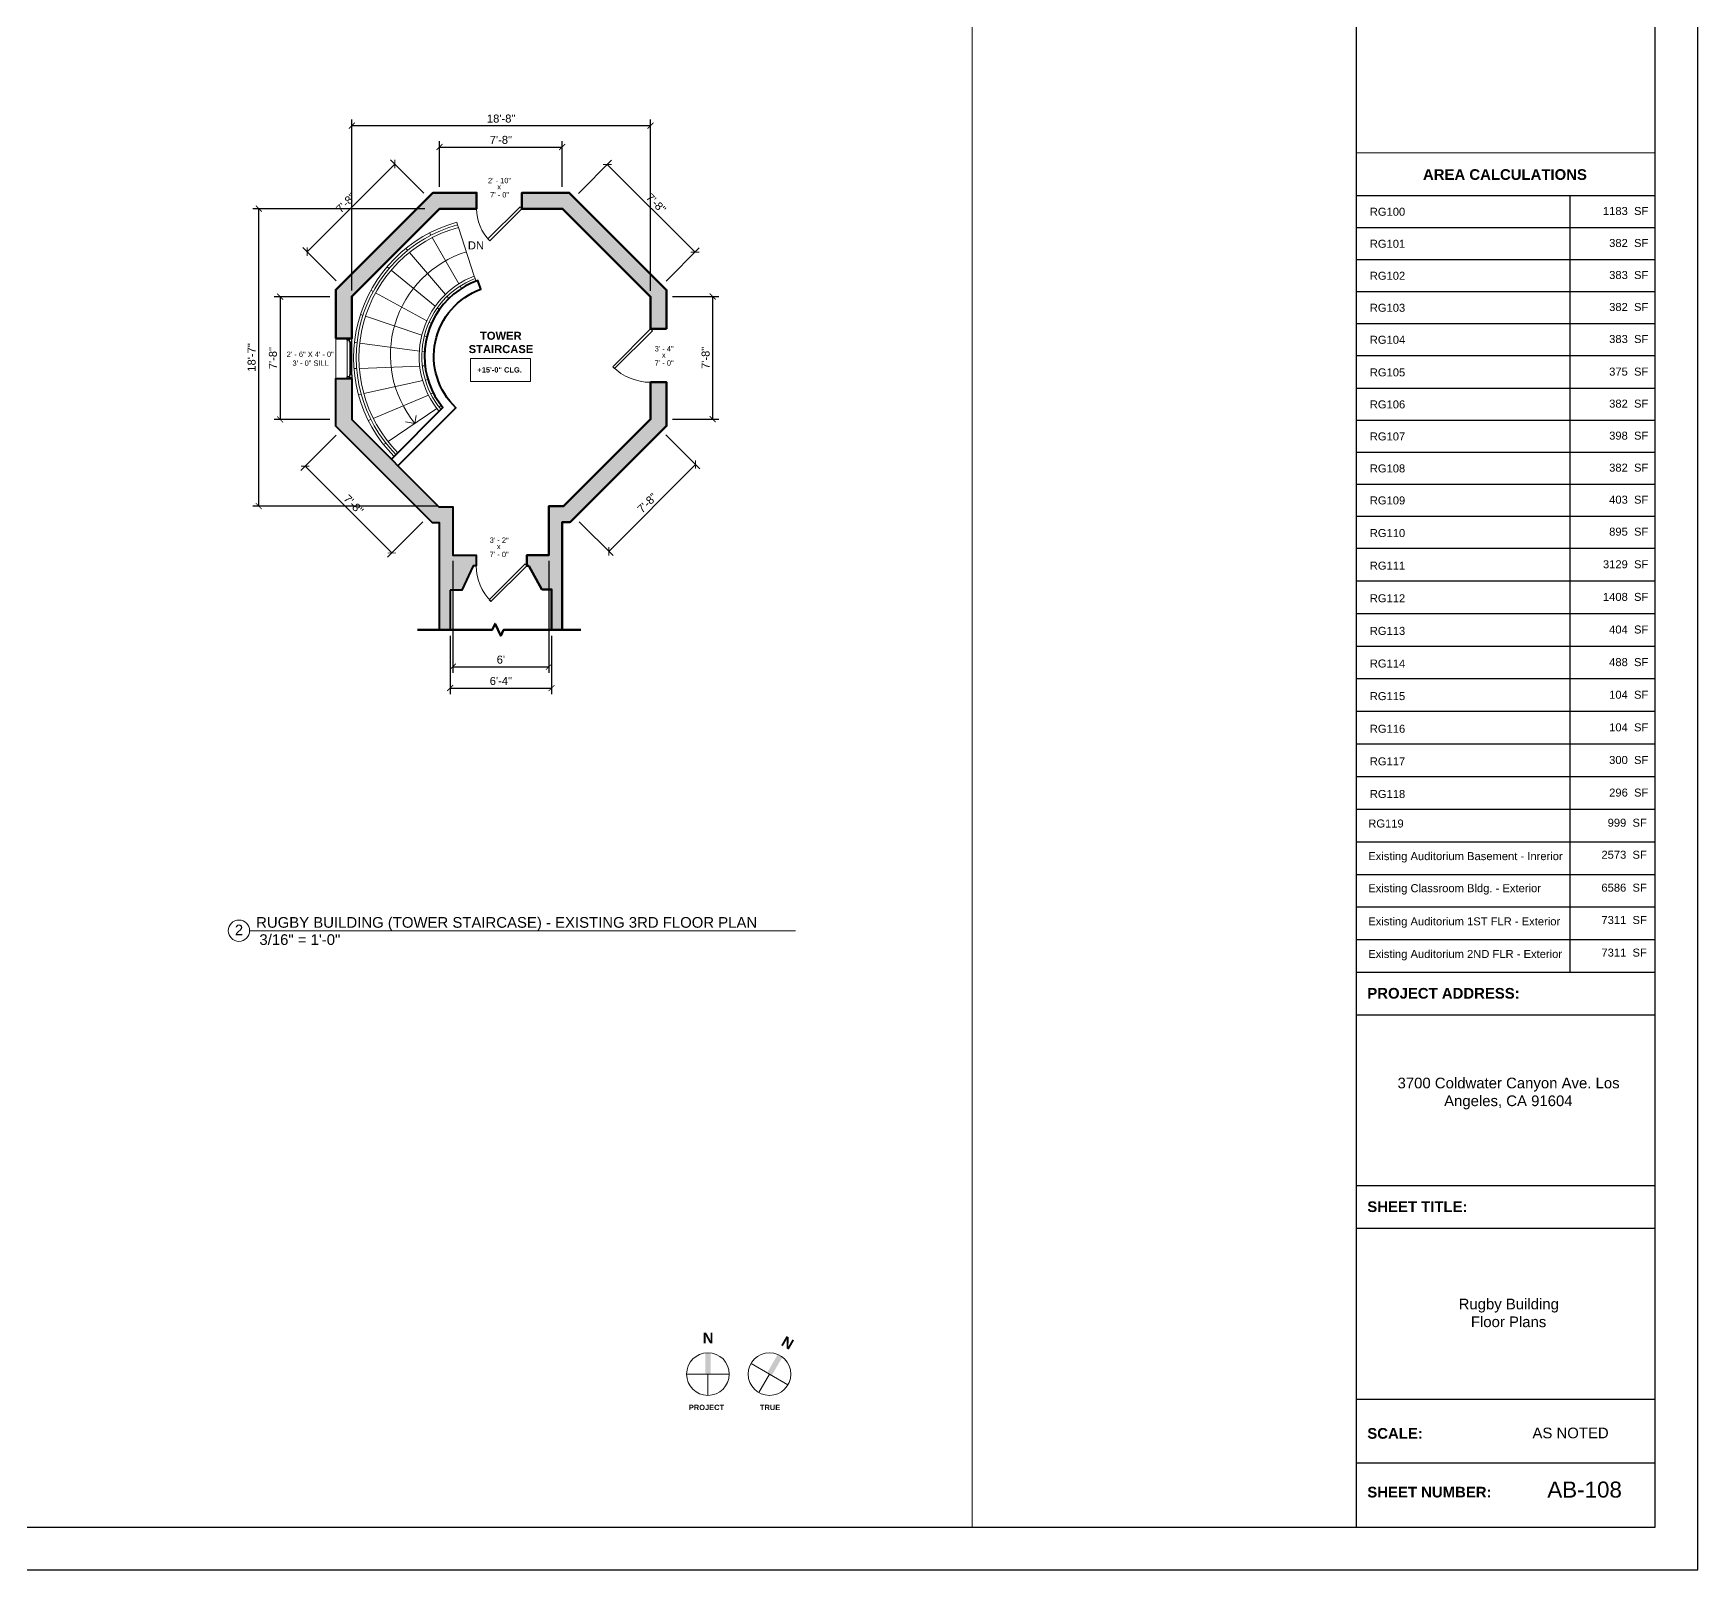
# Model space of a CAD drawing. Header units: inches. Extents: x -2078 to 106214, y -964 to 6385.
# Drawn here: x 41342 to 42590, y 2929 to 4081 of the extents above; entities that cross this region are included whole.
import ezdxf

# ---------------------------------------------------------------- set-up
doc = ezdxf.new("R2010")
doc.units = ezdxf.units.IN
doc.header["$MEASUREMENT"] = 0
for name, color, linetype, lineweight in [('A-ANNO', 2, 'Continuous', 5), ('A-ANNO-DIMS', 1, 'Continuous', 9), ('A-DETAIL-1', 4, 'Continuous', 40), ('A-DETAIL-2', 20, 'Continuous', 25), ('A-DETAIL-3', 40, 'Continuous', 15), ('A-DOOR', 1, 'Continuous', 18), ('A-GLAZ', 2, 'Continuous', 30), ('A-RAILING', 4, 'Continuous', 9), ('A-STRS', 4, 'Continuous', 9), ('A-WALL', 3, 'Continuous', 40), ('A-WINDOWS', 2, 'Continuous', 18)]:
    doc.layers.add(name, color=color, linetype=linetype, lineweight=lineweight)
doc.layers.add('A-HATCH', color=9, linetype='Continuous')
doc.layers.add('A-TB', color=7, linetype='Continuous')
doc.styles.add('Arial', font='arial.ttf')
doc.styles.add('Arial_1', font='arial.ttf', dxfattribs={"height": 0.0625})
doc.styles.add('Arial_2', font='arial.ttf', dxfattribs={"height": 3})
doc.styles.add('Arial_3', font='arial.ttf', dxfattribs={"height": 0.125})
doc.styles.add('Arial_4', font='arial.ttf', dxfattribs={"height": 3})
doc.styles.add('Arial_5', font='arial.ttf', dxfattribs={"height": 0.09375})
doc.styles.add('Arial_B', font='arialbd.ttf', dxfattribs={"height": 4.5})
doc.styles.add('Arial_B_1', font='arialbd.ttf', dxfattribs={"height": 3})
doc.styles.add('Arial_B_2', font='arialbd.ttf', dxfattribs={"height": 0.125})
doc.styles.add('Arial_B_3', font='arialbd.ttf', dxfattribs={"height": 0.0625})
doc.styles.add('JC', font='arial.ttf', dxfattribs={"height": 0.125})
doc.dimstyles.new('JC-DIMS', dxfattribs={"dimtxt": 0.125, "dimasz": 0.09375, "dimexe": 0.09375, "dimexo": 0.09375, "dimgap": 0.046875, "dimtad": 1, "dimdec": 1, "dimzin": 0, "dimdsep": 46, "dimlunit": 4, "dimtxsty": 'JC', "dimblk": 'ARCHTICK', "dimcen": 0.09, "dimclrd": 1, "dimclre": 1, "dimclrt": 256, "dimadec": 0, "dimazin": 0, "dimtfac": 1, "dimtdec": 1, "dimtofl": 0, "dimtmove": 1, "dimatfit": 3, "dimfxl": 1, "dimtolj": 1, "dimtzin": 0, "dimarcsym": 0})

# ---------------------------------------------------------------- blocks, each defined once
blk = doc.blocks.new('JC_FIXED WINDOW - MUNTIN - FIXED WINDOW-1628349-5-Tower Staircase 3rd FL')
at = {"layer": 'A-GLAZ'}
for p, q in [((-15, -6), (-15, 6)), ((15, -6), (15, 6)), ((-15, -2.5), (-13.75, -2.5)), ((-12.25, -6), (-15, -6)), ((-14.5, -6), (-14.5, -4.25)), ((-14.5, -4.25), (-13.75, -4.25)), ((-13.75, -4.25), (-13.75, -2.5)), ((-12.25, -4.25), (-13.75, -4.25)), ((-12.25, -6), (-12.25, -4.25)), ((12.25, -4.25), (14.5, -4.25)), ((12.25, -6), (12.25, -4.25)), ((12.25, -6), (15, -6)), ((13.75, -2.5), (15, -2.5)), ((13.75, -4.25), (13.75, -2.5)), ((14.5, -6), (14.5, -4.25))]:
    blk.add_line(p, q, dxfattribs=at)
at = {"layer": 'A-GLAZ', "lineweight": 9}
for p, q in [((13.75, -2.5), (-13.75, -2.5)), ((12.25, -6), (-12.25, -6))]:
    blk.add_line(p, q, dxfattribs=at)
at = {"layer": 'A-GLAZ', "lineweight": 40}
blk.add_line((-12.25, -5.125), (12.25, -5.125), dxfattribs=at)
at = {"layer": 'A-WINDOWS'}
for p, q in [((-15, 6), (15, 6)), ((15, -6), (-15, -6))]:
    blk.add_line(p, q, dxfattribs=at)
blk = doc.blocks.new('JC_DOOR_SINGLE PANEL - SINGLE DOOR-1596545-5-Tower Staircase 3rd FL')
at = {"layer": 'A-DOOR', "lineweight": 30}
for p, q in [((-8.5, -28.6), (15.6, -4.6)), ((17, -6), (-7, -30)), ((15.6, -4.6), (17, -6)), ((-7, -30), (-8.5, -28.6))]:
    blk.add_line(p, q, dxfattribs=at)
at = {"layer": 'A-DOOR', "lineweight": 9}
blk.add_arc((17, -6), 34, 180, 225, dxfattribs=at)
blk = doc.blocks.new('JC_DOOR_SINGLE PANEL - SINGLE DOOR-1461113-5-Tower Staircase 3rd FL')
at = {"layer": 'A-DOOR', "lineweight": 30}
for p, q in [((-9.3, -29.5), (17.6, -2.6)), ((19, -4), (-7.9, -30.9)), ((17.6, -2.6), (19, -4)), ((-7.9, -30.9), (-9.3, -29.5))]:
    blk.add_line(p, q, dxfattribs=at)
at = {"layer": 'A-DOOR', "lineweight": 9}
blk.add_arc((19, -4), 38, 180, 225, dxfattribs=at)
blk = doc.blocks.new('JC_DOOR_SINGLE PANEL - SINGLE DOOR-1599700-5-Tower Staircase 3rd FL')
at = {"layer": 'A-DOOR', "lineweight": 30}
for p, q in [((-8.3, 34.3), (-9.7, 32.9)), ((-9.7, 32.9), (18.6, 4.6)), ((20, 6), (-8.3, 34.3)), ((18.6, 4.6), (20, 6))]:
    blk.add_line(p, q, dxfattribs=at)
at = {"layer": 'A-DOOR', "lineweight": 9}
blk.add_arc((20, 6), 40, 135, 180, dxfattribs=at)
blk = doc.blocks.new('JC- existing door Tag_quad - JC- existing door Tag_quad-839775-5-Tower Staircase 3rd FL')
at = {"layer": 'A-ANNO', "insert": (-0.023, 0.038), "char_height": 0.0625, "width": 0.0505, "attachment_point": 1, "style": 'Arial_1', "bg_fill": 3, "box_fill_scale": 1.25, "bg_fill_color": 256, "bg_fill_true_color": 13158600, "bg_fill_transparency": 0}
blk.add_mtext('x', dxfattribs=at)
blk = doc.blocks.new('_ArchTick')
at = {"color": 0, "linetype": 'ByBlock', "const_width": 0.15}
blk.add_lwpolyline([(-0.5, -0.5), (0.5, 0.5)], dxfattribs=at)
blk = doc.blocks.new('*D1741')
at = {"layer": 'A-ANNO-DIMS', "color": 1, "lineweight": -2, "transparency": 16777216}
for p, q in [((41656.5, 3685), (41656.5, 3601.2)), ((41728.5, 3685), (41728.5, 3601.2)), ((41656.5, 3605.7), (41728.5, 3605.7))]:
    blk.add_line(p, q, dxfattribs=at)
at = {"layer": 'Defpoints', "color": 0, "transparency": 16777216}
for p in [(41656.5, 3689.5), (41728.5, 3689.5), (41728.5, 3605.7)]:
    blk.add_point(p, dxfattribs=at)
at = {"layer": 'A-ANNO-DIMS', "color": 1, "lineweight": -2, "transparency": 16777216, "xscale": 4.5, "yscale": 4.5, "zscale": 4.5, "rotation": 180}
blk.add_blockref('_ArchTick', (41656.5, 3605.7), dxfattribs=at)
at = {"layer": 'A-ANNO-DIMS', "color": 1, "lineweight": -2, "transparency": 16777216, "xscale": 4.5, "yscale": 4.5, "zscale": 4.5}
blk.add_blockref('_ArchTick', (41728.5, 3605.7), dxfattribs=at)
at = {"layer": 'A-ANNO-DIMS', "color": 2, "transparency": 16777216, "insert": (41692.5, 3611), "char_height": 6, "width": 0.401, "attachment_point": 5, "style": 'JC'}
blk.add_mtext("\\A1;6'", dxfattribs=at)
blk = doc.blocks.new('*D1743')
at = {"layer": 'A-ANNO-DIMS', "color": 1, "lineweight": -2, "transparency": 16777216}
for p, q in [((41654.5, 3629), (41654.5, 3585.2)), ((41730.5, 3628.9), (41730.5, 3585.2)), ((41654.5, 3589.7), (41730.5, 3589.7))]:
    blk.add_line(p, q, dxfattribs=at)
at = {"layer": 'Defpoints', "color": 0, "transparency": 16777216}
for p in [(41654.5, 3633.5), (41730.5, 3633.4), (41730.5, 3589.7)]:
    blk.add_point(p, dxfattribs=at)
at = {"layer": 'A-ANNO-DIMS', "color": 1, "lineweight": -2, "transparency": 16777216, "xscale": 4.5, "yscale": 4.5, "zscale": 4.5, "rotation": 180}
blk.add_blockref('_ArchTick', (41654.5, 3589.7), dxfattribs=at)
at = {"layer": 'A-ANNO-DIMS', "color": 1, "lineweight": -2, "transparency": 16777216, "xscale": 4.5, "yscale": 4.5, "zscale": 4.5}
blk.add_blockref('_ArchTick', (41730.5, 3589.7), dxfattribs=at)
at = {"layer": 'A-ANNO-DIMS', "color": 2, "transparency": 16777216, "insert": (41692.5, 3595), "char_height": 6, "width": 0.401, "attachment_point": 5, "style": 'JC'}
blk.add_mtext('\\A1;6\'-4"', dxfattribs=at)
blk = doc.blocks.new('*D1757')
at = {"layer": 'A-ANNO-DIMS', "color": 1, "lineweight": -2, "transparency": 16777216}
for p, q in [((41750.6, 3960.6), (41775.5, 3985.5)), ((41838.1, 3916.5), (41772.3, 3982.3)), ((41816.4, 3894.8), (41841.3, 3919.7))]:
    blk.add_line(p, q, dxfattribs=at)
at = {"layer": 'Defpoints', "color": 0, "transparency": 16777216}
for p in [(41772.3, 3982.3), (41747.4, 3957.4), (41813.2, 3891.6)]:
    blk.add_point(p, dxfattribs=at)
at = {"layer": 'A-ANNO-DIMS', "color": 1, "lineweight": -2, "transparency": 16777216, "xscale": 4.5, "yscale": 4.5, "zscale": 4.5}
for p, rotation in [((41772.3, 3982.3), 134.9999999999589), ((41838.1, 3916.5), 314.999999999959)]:
    blk.add_blockref('_ArchTick', p, dxfattribs=dict(at, rotation=rotation))
at = {"layer": 'A-ANNO-DIMS', "color": 2, "transparency": 16777216, "insert": (41808.9, 3953.2), "char_height": 6, "width": 0.401, "attachment_point": 5, "rotation": 315, "style": 'JC'}
blk.add_mtext('\\A1;7\'-8"', dxfattribs=at)
blk = doc.blocks.new('*D1759')
at = {"layer": 'A-ANNO-DIMS', "color": 1, "lineweight": -2, "transparency": 16777216}
for p, q in [((41646.5, 3965.6), (41646.5, 3999.9)), ((41646.5, 3995.4), (41738.5, 3995.4)), ((41738.5, 3965.6), (41738.5, 3999.9))]:
    blk.add_line(p, q, dxfattribs=at)
at = {"layer": 'Defpoints', "color": 0, "transparency": 16777216}
for p in [(41738.5, 3995.4), (41646.5, 3961.1), (41738.5, 3961.1)]:
    blk.add_point(p, dxfattribs=at)
at = {"layer": 'A-ANNO-DIMS', "color": 1, "lineweight": -2, "transparency": 16777216, "xscale": 4.5, "yscale": 4.5, "zscale": 4.5, "rotation": 180}
blk.add_blockref('_ArchTick', (41646.5, 3995.4), dxfattribs=at)
at = {"layer": 'A-ANNO-DIMS', "color": 1, "lineweight": -2, "transparency": 16777216, "xscale": 4.5, "yscale": 4.5, "zscale": 4.5}
blk.add_blockref('_ArchTick', (41738.5, 3995.4), dxfattribs=at)
at = {"layer": 'A-ANNO-DIMS', "color": 2, "transparency": 16777216, "insert": (41692.5, 4000.7), "char_height": 6, "width": 0.401, "attachment_point": 5, "style": 'JC'}
blk.add_mtext('\\A1;7\'-8"', dxfattribs=at)
blk = doc.blocks.new('*D1761')
at = {"layer": 'A-ANNO-DIMS', "color": 1, "lineweight": -2, "transparency": 16777216}
for p, q in [((41613, 3982.6), (41547.2, 3916.9)), ((41634.8, 3960.8), (41609.8, 3985.8)), ((41569.1, 3895), (41544, 3920))]:
    blk.add_line(p, q, dxfattribs=at)
at = {"layer": 'Defpoints', "color": 0, "transparency": 16777216}
for p in [(41638, 3957.6), (41547.2, 3916.9), (41572.2, 3891.8)]:
    blk.add_point(p, dxfattribs=at)
at = {"layer": 'A-ANNO-DIMS', "color": 1, "lineweight": -2, "transparency": 16777216, "xscale": 4.5, "yscale": 4.5, "zscale": 4.5}
for p, rotation in [((41613, 3982.6), 45.00000000004108), ((41547.2, 3916.9), 225.000000000041)]:
    blk.add_blockref('_ArchTick', p, dxfattribs=dict(at, rotation=rotation))
at = {"layer": 'A-ANNO-DIMS', "color": 2, "transparency": 16777216, "insert": (41576.3, 3953.5), "char_height": 6, "width": 0.401, "attachment_point": 5, "rotation": 45, "style": 'JC'}
blk.add_mtext('\\A1;7\'-8"', dxfattribs=at)
blk = doc.blocks.new('*D1763')
at = {"layer": 'A-ANNO-DIMS', "color": 1, "lineweight": -2, "transparency": 16777216}
for p, q in [((41564.2, 3883.1), (41522.5, 3883.1)), ((41527, 3883.1), (41527, 3791.1)), ((41564.2, 3791.1), (41522.5, 3791.1))]:
    blk.add_line(p, q, dxfattribs=at)
at = {"layer": 'Defpoints', "color": 0, "transparency": 16777216}
for p in [(41568.7, 3883.1), (41527, 3791.1), (41568.7, 3791.1)]:
    blk.add_point(p, dxfattribs=at)
at = {"layer": 'A-ANNO-DIMS', "color": 1, "lineweight": -2, "transparency": 16777216, "xscale": 4.5, "yscale": 4.5, "zscale": 4.5}
for p, rotation in [((41527, 3883.1), 90), ((41527, 3791.1), 270)]:
    blk.add_blockref('_ArchTick', p, dxfattribs=dict(at, rotation=rotation))
at = {"layer": 'A-ANNO-DIMS', "color": 2, "transparency": 16777216, "insert": (41521.6, 3837.1), "char_height": 6, "width": 0.401, "attachment_point": 5, "rotation": 90, "style": 'JC'}
blk.add_mtext('\\A1;7\'-8"', dxfattribs=at)
blk = doc.blocks.new('*D1765')
at = {"layer": 'A-ANNO-DIMS', "color": 1, "lineweight": -2, "transparency": 16777216}
for p, q in [((41569.1, 3779.4), (41542.5, 3752.9)), ((41545.7, 3756.1), (41610.8, 3691)), ((41634.1, 3714.4), (41607.6, 3687.8))]:
    blk.add_line(p, q, dxfattribs=at)
at = {"layer": 'Defpoints', "color": 0, "transparency": 16777216}
for p in [(41572.2, 3782.6), (41637.3, 3717.5), (41610.8, 3691)]:
    blk.add_point(p, dxfattribs=at)
at = {"layer": 'A-ANNO-DIMS', "color": 1, "lineweight": -2, "transparency": 16777216, "xscale": 4.5, "yscale": 4.5, "zscale": 4.5}
for p, rotation in [((41545.7, 3756.1), 134.9999999999589), ((41610.8, 3691), 314.9999999999588)]:
    blk.add_blockref('_ArchTick', p, dxfattribs=dict(at, rotation=rotation))
at = {"layer": 'A-ANNO-DIMS', "color": 2, "transparency": 16777216, "insert": (41582, 3727.3), "char_height": 6, "width": 0.401, "attachment_point": 5, "rotation": 315, "style": 'JC'}
blk.add_mtext('\\A1;7\'-8"', dxfattribs=at)
blk = doc.blocks.new('*D1767')
at = {"layer": 'A-ANNO-DIMS', "color": 1, "lineweight": -2, "transparency": 16777216}
for p, q in [((41816.3, 3779.5), (41841.6, 3754.1)), ((41773.4, 3692.2), (41838.5, 3757.3)), ((41751.2, 3714.4), (41776.6, 3689.1))]:
    blk.add_line(p, q, dxfattribs=at)
at = {"layer": 'Defpoints', "color": 0, "transparency": 16777216}
for p in [(41813.1, 3782.7), (41838.5, 3757.3), (41748, 3717.6)]:
    blk.add_point(p, dxfattribs=at)
at = {"layer": 'A-ANNO-DIMS', "color": 1, "lineweight": -2, "transparency": 16777216, "xscale": 4.5, "yscale": 4.5, "zscale": 4.5}
for p, rotation in [((41838.5, 3757.3), 45.00000000004105), ((41773.4, 3692.2), 225.000000000041)]:
    blk.add_blockref('_ArchTick', p, dxfattribs=dict(at, rotation=rotation))
at = {"layer": 'A-ANNO-DIMS', "color": 2, "transparency": 16777216, "insert": (41802.2, 3728.5), "char_height": 6, "width": 0.401, "attachment_point": 5, "rotation": 45, "style": 'JC'}
blk.add_mtext('\\A1;7\'-8"', dxfattribs=at)
blk = doc.blocks.new('*D1769')
at = {"layer": 'A-ANNO-DIMS', "color": 1, "lineweight": -2, "transparency": 16777216}
for p, q in [((41821.2, 3883.3), (41855.8, 3883.3)), ((41851.3, 3791.3), (41851.3, 3883.3)), ((41821.2, 3791.3), (41855.8, 3791.3))]:
    blk.add_line(p, q, dxfattribs=at)
at = {"layer": 'Defpoints', "color": 0, "transparency": 16777216}
for p in [(41816.7, 3883.3), (41851.3, 3883.3), (41816.7, 3791.3)]:
    blk.add_point(p, dxfattribs=at)
at = {"layer": 'A-ANNO-DIMS', "color": 1, "lineweight": -2, "transparency": 16777216, "xscale": 4.5, "yscale": 4.5, "zscale": 4.5}
for p, rotation in [((41851.3, 3883.3), 90), ((41851.3, 3791.3), 270)]:
    blk.add_blockref('_ArchTick', p, dxfattribs=dict(at, rotation=rotation))
at = {"layer": 'A-ANNO-DIMS', "color": 2, "transparency": 16777216, "insert": (41846, 3837.3), "char_height": 6, "width": 0.401, "attachment_point": 5, "rotation": 90, "style": 'JC'}
blk.add_mtext('\\A1;7\'-8"', dxfattribs=at)
blk = doc.blocks.new('*D1771')
at = {"layer": 'A-ANNO-DIMS', "color": 1, "lineweight": -2, "transparency": 16777216}
for p, q in [((41580.7, 3887.9), (41580.7, 4015.9)), ((41580.7, 4011.4), (41804.7, 4011.4)), ((41804.7, 3887.6), (41804.7, 4015.9))]:
    blk.add_line(p, q, dxfattribs=at)
at = {"layer": 'Defpoints', "color": 0, "transparency": 16777216}
for p in [(41804.7, 4011.4), (41580.7, 3883.4), (41804.7, 3883.1)]:
    blk.add_point(p, dxfattribs=at)
at = {"layer": 'A-ANNO-DIMS', "color": 1, "lineweight": -2, "transparency": 16777216, "xscale": 4.5, "yscale": 4.5, "zscale": 4.5, "rotation": 180}
blk.add_blockref('_ArchTick', (41580.7, 4011.4), dxfattribs=at)
at = {"layer": 'A-ANNO-DIMS', "color": 1, "lineweight": -2, "transparency": 16777216, "xscale": 4.5, "yscale": 4.5, "zscale": 4.5}
blk.add_blockref('_ArchTick', (41804.7, 4011.4), dxfattribs=at)
at = {"layer": 'A-ANNO-DIMS', "color": 2, "transparency": 16777216, "insert": (41692.7, 4016.7), "char_height": 6, "width": 0.487, "attachment_point": 5, "style": 'JC'}
blk.add_mtext('\\A1;18\'-8"', dxfattribs=at)
blk = doc.blocks.new('*D1773')
at = {"layer": 'A-ANNO-DIMS', "color": 1, "lineweight": -2, "transparency": 16777216}
for p, q in [((41635.6, 3949.1), (41506.5, 3949.1)), ((41511, 3726.1), (41511, 3949.1)), ((41645.8, 3726.1), (41506.5, 3726.1))]:
    blk.add_line(p, q, dxfattribs=at)
at = {"layer": 'Defpoints', "color": 0, "transparency": 16777216}
for p in [(41511, 3949.1), (41640.1, 3949.1), (41650.3, 3726.1)]:
    blk.add_point(p, dxfattribs=at)
at = {"layer": 'A-ANNO-DIMS', "color": 1, "lineweight": -2, "transparency": 16777216, "xscale": 4.5, "yscale": 4.5, "zscale": 4.5}
for p, rotation in [((41511, 3949.1), 90), ((41511, 3726.1), 270)]:
    blk.add_blockref('_ArchTick', p, dxfattribs=dict(at, rotation=rotation))
at = {"layer": 'A-ANNO-DIMS', "color": 2, "transparency": 16777216, "insert": (41505.6, 3837.6), "char_height": 6, "width": 0.487, "attachment_point": 5, "rotation": 90, "style": 'JC'}
blk.add_mtext('\\A1;18\'-7"', dxfattribs=at)
blk = doc.blocks.new('JC_TB_48x36 - JC_TB_4836-1441736-Floor Plans')
at = {"layer": 'A-TB'}
for p, q in [((47.997, -11.988), (47.997, 24.012)), ((43.997, 23.512), (43.997, -11.488)), ((47.497, -11.488), (47.497, 23.512)), ((43.997, -4.988), (47.497, -4.988)), ((43.997, -5.488), (47.497, -5.488)), ((43.997, -7.488), (47.497, -7.488)), ((43.997, -7.988), (47.497, -7.988)), ((43.997, -9.988), (47.497, -9.988)), ((47.497, -10.738), (43.997, -10.738)), ((0.747, -11.488), (47.497, -11.488)), ((-0.003, -11.988), (47.997, -11.988))]:
    blk.add_line(p, q, dxfattribs=at)
at = {"layer": 'A-TB', "char_height": 0.125, "attachment_point": 1, "bg_fill": 3, "box_fill_scale": 1.25, "bg_fill_color": 256, "bg_fill_true_color": 13158600, "bg_fill_transparency": 0}
for s, insert, width, style in [('PROJECT ADDRESS:', (44.126, -5.172), 2.14941, 'Arial_B_2'), ('SHEET TITLE:', (44.126, -7.672), 1.42031, 'Arial_B_2'), ('SCALE:', (44.126, -10.328), 0.77959, 'Arial_B_2'), ('AS NOTED', (46.061, -10.323), 1.08259, 'Arial_3'), ('SHEET NUMBER:', (44.126, -11.016), 1.76434, 'Arial_B_2')]:
    blk.add_mtext(s, dxfattribs=dict(at, insert=insert, width=width, style=style))
blk = doc.blocks.new('Viewport - View Title-2281-Floor Plans')
at = {"layer": 'A-ANNO'}
for start, end in [(0, 180), (180, 360)]:
    blk.add_arc((-0.125, 0), 0.125, start, end, dxfattribs=at)
blk = doc.blocks.new('north arrow - north arrow-1258243-Floor Plans')
at = {"layer": 'A-ANNO'}
h = blk.add_hatch(color=256, dxfattribs=at)
edge = h.paths.add_edge_path()
edge.add_line((0.031, 0), (-0.031, 0))
edge.add_line((-0.031, 0), (-0.031, 0.248))
edge.add_arc((0, 0), 0.25, 82.8192, 97.1808, ccw=False)
edge.add_line((0.031, 0.248), (0.031, 0))
at = {"layer": 'A-ANNO', "lineweight": 20}
for q in [(-0.25, 0), (0.25, 0), (0, -0.25)]:
    blk.add_line((0, 0), q, dxfattribs=at)
at = {"layer": 'A-ANNO'}
blk.add_circle((0, 0), 0.25, dxfattribs=at)
at = {"layer": 'A-ANNO', "insert": (-0.062, 0.486), "char_height": 0.125, "width": 0.1515, "attachment_point": 1, "style": 'Arial_B_2', "bg_fill": 3, "box_fill_scale": 1.25, "bg_fill_color": 256, "bg_fill_true_color": 13158600, "bg_fill_transparency": 0}
blk.add_mtext('\\fArial|b1|i0|c0|p34|;N', dxfattribs=at)

msp = doc.modelspace()

# ---------------------------------------------------------------- linework, layer by layer
at = {"layer": 'A-ANNO'}
for q in [(41629.014, 3794.043), (41621.079, 3789.35)]:
    msp.add_line((41627.972, 3788.134), q, dxfattribs=at)
at = {"layer": 'A-ANNO', "flags": 128}
msp.add_lwpolyline([(41669.796, 3836.744), (41714.707, 3836.744), (41714.707, 3819.676), (41669.796, 3819.676)], close=True, dxfattribs=at)
at = {"layer": 'A-ANNO'}
msp.add_arc((41690.805, 3839.422), 81.108, 107.359301, 219.223755, dxfattribs=at)
at = {"layer": 'A-DETAIL-3', "lineweight": 9}
msp.add_line((42045.88, 5200.663), (42045.88, 2960.663), dxfattribs=at)
at = {"layer": 'A-RAILING'}
for p, q in [((41660.658, 3935.14), (41660.04, 3937.044)), ((41673.133, 3896.745), (41672.514, 3898.65))]:
    msp.add_line(p, q, dxfattribs=at)
for centre, radius, start, end in [((41687.51, 3837.316), 103.442, 105.400556, 224.541406), ((41687.51, 3837.316), 101.442, 105.34927, 224.532365), ((41695.632, 3838.529), 64.413, 111.032662, 219.911427), ((41695.632, 3838.529), 62.413, 111.129938, 219.747913)]:
    msp.add_arc(centre, radius, start, end, dxfattribs=at)
at = {"layer": 'A-STRS', "lineweight": 9}
for p, q in [((41660.04, 3937.044), (41659.421, 3938.948)), ((41672.514, 3898.65), (41660.658, 3935.14)), ((41621.306, 3919.383), (41622.626, 3917.851)), ((41638.999, 3930.936), (41640.001, 3929.201)), ((41641.002, 3927.467), (41661.022, 3892.791)), ((41623.931, 3916.335), (41651.006, 3884.9)), ((41607.137, 3905.567), (41608.731, 3904.264)), ((41610.279, 3902.999), (41643.301, 3876.006)), ((41673.79, 3894.724), (41673.133, 3896.745)), ((41595.055, 3888.012), (41596.863, 3887.021)), ((41598.615, 3886.06), (41636.937, 3865.047)), ((41652.312, 3883.384), (41653.584, 3881.907)), ((41662.022, 3891.059), (41662.998, 3889.369)), ((41587.188, 3869.772), (41589.131, 3869.121)), ((41644.85, 3874.741), (41646.369, 3873.499)), ((41591.028, 3868.486), (41633.208, 3854.353)), ((41638.702, 3864.079), (41640.451, 3863.12)), ((41582.713, 3848.961), (41584.734, 3848.684)), ((41586.717, 3848.413), (41631.376, 3842.307)), ((41635.115, 3853.713), (41636.999, 3853.082)), ((41633.366, 3842.034), (41635.306, 3841.769)), ((41582.38, 3829.217), (41584.401, 3829.295)), ((41586.397, 3829.372), (41631.694, 3831.123)), ((41589.708, 3810.599), (41633.923, 3820.229)), ((41633.702, 3831.201), (41635.656, 3831.276)), ((41635.886, 3820.657), (41637.796, 3821.073)), ((41585.739, 3809.734), (41587.754, 3810.173)), ((41596.856, 3791.928), (41638.222, 3809.445)), ((41640.068, 3810.227), (41641.863, 3810.987)), ((41607.886, 3774.558), (41644.576, 3799.356)), ((41646.233, 3800.476), (41647.847, 3801.567)), ((41593.11, 3790.342), (41595.012, 3791.147)), ((41604.515, 3772.279), (41606.225, 3773.435))]:
    msp.add_line(p, q, dxfattribs=at)
msp.add_arc((41687.51, 3837.316), 105.442, 105.449895, 224.550105, dxfattribs=at)
at = {"layer": 'A-WALL', "flags": 128}
msp.add_lwpolyline([(41615.361, 3756.438), (41658.785, 3799.862, -0.55770094), (41677.551, 3888.788), (41675.181, 3895.375), (41670.314, 3893.38), (41665.638, 3890.97), (41661.19, 3888.162), (41657.003, 3884.978), (41653.109, 3881.442), (41649.538, 3877.58), (41646.315, 3873.423), (41643.467, 3869), (41641.014, 3864.347), (41638.975, 3859.498), (41637.366, 3854.49), (41636.199, 3849.361), (41635.482, 3844.15), (41635.221, 3838.897), (41635.418, 3833.64), (41636.071, 3828.421), (41637.176, 3823.278), (41638.724, 3818.251), (41640.704, 3813.378), (41643.1, 3808.695), (41645.894, 3804.239), (41649.066, 3800.042), (41610.411, 3761.388)], format="xyb", dxfattribs=at)

# ---------------------------------------------------------------- block references
at = {"layer": 'A-WINDOWS', "rotation": 89.99999999999993}
msp.add_blockref('JC_FIXED WINDOW - MUNTIN - FIXED WINDOW-1628349-5-Tower Staircase 3rd FL', (41574.724, 3836.748), dxfattribs=at)

# ---------------------------------------------------------------- texts
at = {"layer": 'A-ANNO', "char_height": 4, "attachment_point": 1, "style": 'Arial_2', "bg_fill": 3, "box_fill_scale": 1.25, "bg_fill_color": 256, "bg_fill_true_color": 13158600, "bg_fill_transparency": 0}
for s, insert, width in [('2\' - 10"', (41682.837, 3972.25), 21.816), ('3\' - 4"', (41807.813, 3846.115), 17.978), ('3\' - 2"', (41684.103, 3702.601), 17.978)]:
    msp.add_mtext(s, dxfattribs=dict(at, insert=insert, width=width))
at = {"layer": 'A-ANNO', "attachment_point": 1}
for s, insert, char_height, width, style in [('DN', (41667.783, 3924.625), 6, 14.948, 'Arial'), ('TOWER ', (41676.839, 3856.869), 6, 41.208, 'Arial_B'), ('STAIRCASE', (41668.339, 3846.869), 6, 58.782, 'Arial_B'), ('2\' - 6" X 4\' - 0"', (41531.9, 3841.991), 4, 44.642, 'Arial_2'), ('3\' - 0" SILL', (41536.233, 3835.325), 4, 34.138, 'Arial_2'), ('+15\'-0" CLG.', (41674.916, 3830.291), 4, 41.814, 'Arial_B_1'), ('2', (41493.055, 3412.334), 8, 7.474, 'Arial_3'), ('RUGBY BUILDING (TOWER STAIRCASE) - EXISTING 3RD FLOOR PLAN', (41509.008, 3418.002), 8, 404.46634, 'Arial_3'), (' 3/16" = 1\'-0"', (41508.318, 3405.106), 8, 77.366, 'Arial_3'), ('PROJECT', (41833.442, 3052.349), 4, 32.724, 'Arial_B_3'), ('TRUE', (41886.753, 3052.349), 4, 18.988, 'Arial_B_3')]:
    msp.add_mtext(s, dxfattribs=dict(at, insert=insert, char_height=char_height, width=width, style=style))
at = {"layer": 'A-TB', "insert": (42477.12, 2994.751), "char_height": 12, "width": 67.872, "attachment_point": 1, "style": 'Arial_4', "bg_fill": 3, "box_fill_scale": 1.25, "bg_fill_color": 256, "bg_fill_true_color": 13158600, "bg_fill_transparency": 0}
msp.add_mtext('AB-108', dxfattribs=at)

# ---------------------------------------------------------------- dimensions: what is measured, and where the dimension line sits
at = {"layer": 'A-ANNO-DIMS'}
for base, p1, p2, angle, picture, middle in [((41547.222, 3916.854), (41638, 3957.598), (41572.239, 3891.837), 45, '*D1761', (41576.345, 3953.492)), ((41772.309, 3982.278), (41813.184, 3891.632), (41747.423, 3957.392), 315, '*D1757', (41808.946, 3953.155))]:
    dim = msp.add_linear_dim(base=base, p1=p1, p2=p2, angle=angle, text='7\'-8"', dimstyle='JC-DIMS', override={"dimclrt": 2}, dxfattribs=at)
    dim.commit()
    dim.dimension.update_dxf_attribs({"geometry": picture, "text_midpoint": middle})
for base, p1, p2, angle, picture, middle in [((41510.954, 3949.113), (41650.29, 3726.113), (41640.104, 3949.113), 90, '*D1773', (41505.641, 3837.613)), ((41526.954, 3791.075), (41568.724, 3883.075), (41568.724, 3791.075), 90, '*D1763', (41521.641, 3837.075)), ((41610.776, 3691.019), (41572.239, 3782.59), (41637.293, 3717.536), 315, '*D1765', (41582.006, 3727.303)), ((41838.456, 3757.295), (41748.016, 3717.627), (41813.07, 3782.681), 45, '*D1767', (41802.172, 3728.525))]:
    dim = msp.add_linear_dim(base=base, p1=p1, p2=p2, angle=angle, dimstyle='JC-DIMS', override={"dimclrt": 2}, dxfattribs=at)
    dim.commit()
    dim.dimension.update_dxf_attribs({"geometry": picture, "text_midpoint": middle})
dim = msp.add_linear_dim(base=(41730.489, 3589.674), p1=(41654.489, 3633.464), p2=(41730.489, 3633.412), dimstyle='JC-DIMS', override={"dimclrt": 2}, dxfattribs=at)
dim.commit()
dim.dimension.update_dxf_attribs({"geometry": '*D1743', "text_midpoint": (41692.489, 3594.987)})

# ---------------------------------------------------------------- next in the draw order: texts
at = {"layer": 'A-ANNO', "char_height": 4, "width": 17.978, "attachment_point": 1, "style": 'Arial_2', "bg_fill": 3, "box_fill_scale": 1.25, "bg_fill_color": 256, "bg_fill_true_color": 13158600, "bg_fill_transparency": 0}
for insert in [(41684.412, 3961.568), (41807.813, 3835.433), (41684.103, 3691.919)]:
    msp.add_mtext('7\' - 0"', dxfattribs=dict(at, insert=insert))

# ---------------------------------------------------------------- next in the draw order: block references
at = {"layer": 'A-ANNO', "xscale": 64, "yscale": 64, "zscale": 64}
for p in [(41691.298, 3965.113), (41690.989, 3695.464)]:
    msp.add_blockref('JC- existing door Tag_quad - JC- existing door Tag_quad-839775-5-Tower Staircase 3rd FL', p, dxfattribs=at)
at = {"layer": 'A-DOOR'}
for name, p in [('JC_DOOR_SINGLE PANEL - SINGLE DOOR-1596545-5-Tower Staircase 3rd FL', (41691.298, 3955.113)), ('JC_DOOR_SINGLE PANEL - SINGLE DOOR-1461113-5-Tower Staircase 3rd FL', (41692.989, 3685.464))]:
    msp.add_blockref(name, p, dxfattribs=at)
at = {"layer": 'A-DOOR', "rotation": 89.99999999999993}
msp.add_blockref('JC_DOOR_SINGLE PANEL - SINGLE DOOR-1599700-5-Tower Staircase 3rd FL', (41810.698, 3838.978), dxfattribs=at)

# ---------------------------------------------------------------- next in the draw order: block references
at = {"layer": 'A-ANNO', "xscale": 64, "yscale": 64, "zscale": 64}
msp.add_blockref('JC- existing door Tag_quad - JC- existing door Tag_quad-839775-5-Tower Staircase 3rd FL', (41814.698, 3838.978), dxfattribs=at)

# ---------------------------------------------------------------- next in the draw order: dimensions: what is measured, and where the dimension line sits
at = {"layer": 'A-ANNO-DIMS'}
for base, p1, p2, picture, middle in [((41804.698, 4011.383), (41580.724, 3883.352), (41804.698, 3883.146), '*D1771', (41692.711, 4016.696)), ((41738.485, 3995.383), (41646.485, 3961.113), (41738.485, 3961.113), '*D1759', (41692.485, 4000.696)), ((41728.489, 3605.674), (41656.489, 3689.464), (41728.489, 3689.464), '*D1741', (41692.489, 3610.987))]:
    dim = msp.add_linear_dim(base=base, p1=p1, p2=p2, dimstyle='JC-DIMS', override={"dimclrt": 2}, dxfattribs=at)
    dim.commit()
    dim.dimension.update_dxf_attribs({"geometry": picture, "text_midpoint": middle})

# ---------------------------------------------------------------- next in the draw order: dimensions: what is measured, and where the dimension line sits
dim = msp.add_linear_dim(base=(41851.282, 3883.281), p1=(41816.698, 3791.281), p2=(41816.698, 3883.281), angle=90, dimstyle='JC-DIMS', override={"dimclrt": 2}, dxfattribs=at)
dim.commit()
dim.dimension.update_dxf_attribs({"geometry": '*D1769', "text_midpoint": (41845.969, 3837.281)})

# ---------------------------------------------------------------- next in the draw order: block references
at = {"layer": 'A-TB', "xscale": 64, "yscale": 64, "zscale": 64}
msp.add_blockref('JC_TB_48x36 - JC_TB_4836-1441736-Floor Plans', (39518.08, 3695.863), dxfattribs=at)

# ---------------------------------------------------------------- next in the draw order: hatches: boundary and pattern name
at = {"layer": 'A-HATCH'}
h = msp.add_hatch(color=256, dxfattribs=at)
h.dxf.hatch_style = 1
h.paths.add_polyline_path([(41568.724, 3851.748), (41580.724, 3851.748), (41580.724, 3883.352), (41646.485, 3949.113), (41674.298, 3949.113), (41674.298, 3961.113), (41641.515, 3961.113), (41568.724, 3888.322)])
h = msp.add_hatch(color=256, dxfattribs=at)
h.dxf.hatch_style = 1
h.paths.add_polyline_path([(41816.698, 3858.978), (41816.698, 3888.117), (41743.703, 3961.113), (41708.298, 3961.113), (41708.298, 3949.113), (41738.732, 3949.113), (41804.698, 3883.146), (41804.698, 3858.978)])
h = msp.add_hatch(color=256, dxfattribs=at)
h.dxf.hatch_style = 1
h.paths.add_polyline_path([(41654.489, 3663.173), (41654.489, 3633.464), (41646.489, 3633.464), (41646.489, 3713.716), (41641.113, 3713.716), (41568.724, 3786.105), (41568.724, 3821.748), (41580.724, 3821.748), (41580.724, 3791.075), (41646.084, 3725.716), (41656.489, 3725.716), (41656.489, 3689.464), (41673.989, 3689.464), (41673.989, 3681.464), (41671.657, 3681.464), (41663.329, 3663.173)])
h = msp.add_hatch(color=256, dxfattribs=at)
h.dxf.hatch_style = 1
h.paths.add_polyline_path([(41713.489, 3681.464), (41723.331, 3663.708), (41730.489, 3663.708), (41730.489, 3633.412), (41738.489, 3633.412), (41738.489, 3714.113), (41744.501, 3714.113), (41816.698, 3786.31), (41816.698, 3818.978), (41804.698, 3818.978), (41804.698, 3791.281), (41739.531, 3726.113), (41728.489, 3726.113), (41728.489, 3689.464), (41711.989, 3689.464), (41711.989, 3681.464)])

# ---------------------------------------------------------------- next in the draw order: linework, layer by layer
at = {"layer": 'A-ANNO'}
msp.add_line((41504.059, 3407.796), (41913.474, 3407.796), dxfattribs=at)
at = {"layer": 'A-DETAIL-1', "lineweight": 60}
msp.add_lwpolyline([(41630.057, 3633.412), (41686.057, 3633.412), (41688.17, 3637.943), (41692.396, 3628.88), (41694.509, 3633.412), (41752.509, 3633.412)], dxfattribs=at)
at = {"layer": 'A-DETAIL-2'}
for p, q in [((42333.88, 3959.042), (42557.88, 3959.042)), ((42493.88, 3959.042), (42493.88, 3376.663)), ((42333.88, 3935.042), (42557.88, 3935.042)), ((42333.88, 3911.042), (42557.88, 3911.042)), ((42333.88, 3887.042), (42557.88, 3887.042)), ((42333.88, 3863.042), (42557.88, 3863.042)), ((42333.88, 3839.042), (42557.88, 3839.042)), ((42333.88, 3814.587), (42557.88, 3814.587)), ((42333.88, 3790.587), (42557.88, 3790.587)), ((42333.88, 3766.587), (42557.88, 3766.587)), ((42333.88, 3742.587), (42557.88, 3742.587)), ((42333.88, 3718.587), (42557.88, 3718.587)), ((42333.88, 3694.587), (42557.88, 3694.587)), ((42333.88, 3670.131), (42557.88, 3670.131)), ((42333.88, 3645.675), (42557.88, 3645.675)), ((42333.88, 3621.22), (42557.88, 3621.22)), ((42333.88, 3596.764), (42557.88, 3596.764)), ((42333.88, 3572.308), (42557.88, 3572.308)), ((42333.88, 3547.853), (42557.88, 3547.853)), ((42333.88, 3523.397), (42557.88, 3523.397)), ((42333.88, 3498.941), (42557.88, 3498.941)), ((42333.88, 3474.486), (42557.88, 3474.486)), ((42333.88, 3450.03), (42557.88, 3450.03)), ((42333.88, 3425.574), (42557.88, 3425.574)), ((42333.88, 3401.119), (42557.88, 3401.119))]:
    msp.add_line(p, q, dxfattribs=at)
at = {"layer": 'A-DETAIL-3', "lineweight": 9}
for p, q in [((42557.88, 3991.042), (42333.88, 3991.042)), ((42333.88, 3991.042), (42333.88, 3376.663)), ((42557.88, 3376.663), (42557.88, 3991.042))]:
    msp.add_line(p, q, dxfattribs=at)
at = {"layer": 'A-WALL', "lineweight": 60}
for points in [[(41568.724, 3851.748), (41580.724, 3851.748), (41580.724, 3883.352), (41646.485, 3949.113), (41674.298, 3949.113), (41674.298, 3961.113), (41641.515, 3961.113), (41568.724, 3888.322)], [(41816.698, 3858.978), (41816.698, 3888.117), (41743.703, 3961.113), (41708.298, 3961.113), (41708.298, 3949.113), (41738.732, 3949.113), (41804.698, 3883.146), (41804.698, 3858.978)], [(41713.489, 3681.464), (41723.331, 3663.708), (41730.489, 3663.708), (41730.489, 3633.412), (41738.489, 3633.412), (41738.489, 3714.113), (41744.501, 3714.113), (41816.698, 3786.31), (41816.698, 3818.978), (41804.698, 3818.978), (41804.698, 3791.281), (41739.531, 3726.113), (41728.489, 3726.113), (41728.489, 3689.464), (41711.989, 3689.464), (41711.989, 3681.464)]]:
    msp.add_lwpolyline(points, close=True, dxfattribs=at)
at = {"layer": 'A-WALL'}
msp.add_lwpolyline([(41654.489, 3663.173), (41654.489, 3633.464), (41646.489, 3633.464), (41646.489, 3713.716), (41641.113, 3713.716), (41568.724, 3786.105), (41568.724, 3821.748), (41580.724, 3821.748), (41580.724, 3791.075), (41646.084, 3725.716), (41656.489, 3725.716), (41656.489, 3689.464), (41673.989, 3689.464), (41673.989, 3681.464), (41671.657, 3681.464), (41663.329, 3663.173)], close=True, dxfattribs=at)

# ---------------------------------------------------------------- next in the draw order: block references
at = {"layer": 'A-ANNO', "xscale": 64, "yscale": 64, "zscale": 64}
for name, p in [('Viewport - View Title-2281-Floor Plans', (41504.059, 3407.796)), ('north arrow - north arrow-1258243-Floor Plans', (41847.77, 3075.355))]:
    msp.add_blockref(name, p, dxfattribs=at)
at = {"layer": 'A-ANNO', "xscale": 64, "yscale": 64, "zscale": 64, "rotation": 329.9999999999996}
msp.add_blockref('north arrow - north arrow-1258243-Floor Plans', (41893.904, 3075.355), dxfattribs=at)

# ---------------------------------------------------------------- next in the draw order: texts
at = {"layer": 'A-ANNO', "lineweight": 50, "insert": (42383.882, 3978.76), "char_height": 8, "width": 145.844, "attachment_point": 1, "style": 'Arial_B_2'}
msp.add_mtext('AREA CALCULATIONS', dxfattribs=at)
at = {"layer": 'A-ANNO', "char_height": 6, "attachment_point": 1, "style": 'Arial_5'}
for s, insert, width in [('RG100', (42343.998, 3949.863), 71.71), ('1183  SF', (42518.814, 3950.447), 41.41), ('RG101', (42343.998, 3925.863), 96.556), ('382  SF', (42523.481, 3926.447), 35.754), ('RG102', (42343.998, 3901.863), 96.556), ('383  SF', (42523.481, 3902.447), 35.754), ('RG103', (42343.998, 3877.863), 96.556), ('382  SF', (42523.481, 3878.447), 35.754), ('RG104', (42343.998, 3853.863), 96.556), ('383  SF', (42523.481, 3854.447), 35.754), ('RG105', (42343.998, 3829.407), 96.556), ('375  SF', (42523.481, 3829.992), 35.754), ('RG106', (42343.998, 3805.407), 96.556), ('382  SF', (42523.481, 3805.992), 35.754), ('RG107', (42343.998, 3781.407), 96.556), ('398  SF', (42523.481, 3781.992), 35.754), ('RG108', (42343.998, 3757.407), 96.556), ('382  SF', (42523.481, 3757.992), 35.754), ('RG109', (42343.998, 3733.407), 96.556), ('403  SF', (42523.481, 3733.992), 35.754), ('RG110', (42343.998, 3708.952), 118.17), ('895  SF', (42523.481, 3709.992), 35.754), ('RG111', (42343.998, 3684.496), 150.692), ('3129  SF', (42518.814, 3685.536), 41.41), ('RG112', (42343.998, 3660.041), 129.28), ('1408  SF', (42518.814, 3661.081), 41.41), ('RG113', (42343.998, 3635.585), 117.362), ('404  SF', (42523.481, 3636.625), 35.754), ('RG114', (42343.998, 3611.129), 158.368), ('488  SF', (42523.481, 3612.169), 35.754), ('RG115', (42343.998, 3586.674), 162.206), ('104  SF', (42523.481, 3587.714), 35.754), ('RG116', (42343.998, 3562.218), 162.206), ('104  SF', (42523.481, 3563.258), 35.754), ('RG117', (42343.998, 3537.762), 114.13), ('300  SF', (42523.481, 3538.802), 35.754), ('RG118', (42343.998, 3513.307), 114.13), ('296  SF', (42523.481, 3514.347), 35.754), ('RG119', (42342.863, 3491.163), 89.486), ('999  SF', (42522.346, 3491.748), 35.754), ('Existing Auditorium Basement - Inrerior', (42342.863, 3466.708), 162.35348), ('2573  SF', (42517.679, 3467.748), 41.41), ('Existing Classroom Bldg. - Exterior', (42342.863, 3442.67), 134.02933), ('6586  SF', (42517.679, 3443.081), 41.41), ('Existing Auditorium 1ST FLR - Exterior', (42342.863, 3417.796), 147.74361), ('7311  SF', (42517.679, 3418.836), 41.41), ('Existing Auditorium 2ND FLR - Exterior', (42342.863, 3393.341), 159.49175), ('7311  SF', (42517.679, 3394.381), 41.41)]:
    msp.add_mtext(s, dxfattribs=dict(at, insert=insert, width=width))
at = {"layer": 'A-TB', "char_height": 8, "attachment_point": 1, "bg_fill": 3, "box_fill_scale": 1.25, "bg_fill_color": 256, "bg_fill_true_color": 13158600, "bg_fill_transparency": 0}
for s, insert, width, style in [('\\pi4.76755;3700 Coldwater Canyon Ave. Los \\P\\pi39.68433;Angeles, CA 91604', (42360.06, 3297.59), 175.134, 'Arial_3'), ('\\pi7.8737;Rugby Building\\P\\pi17.06061;Floor Plans', (42402.75, 3131.883), 89.2972, 'Arial_4')]:
    msp.add_mtext(s, dxfattribs=dict(at, insert=insert, width=width, style=style))

doc.saveas('drawing.dxf')
